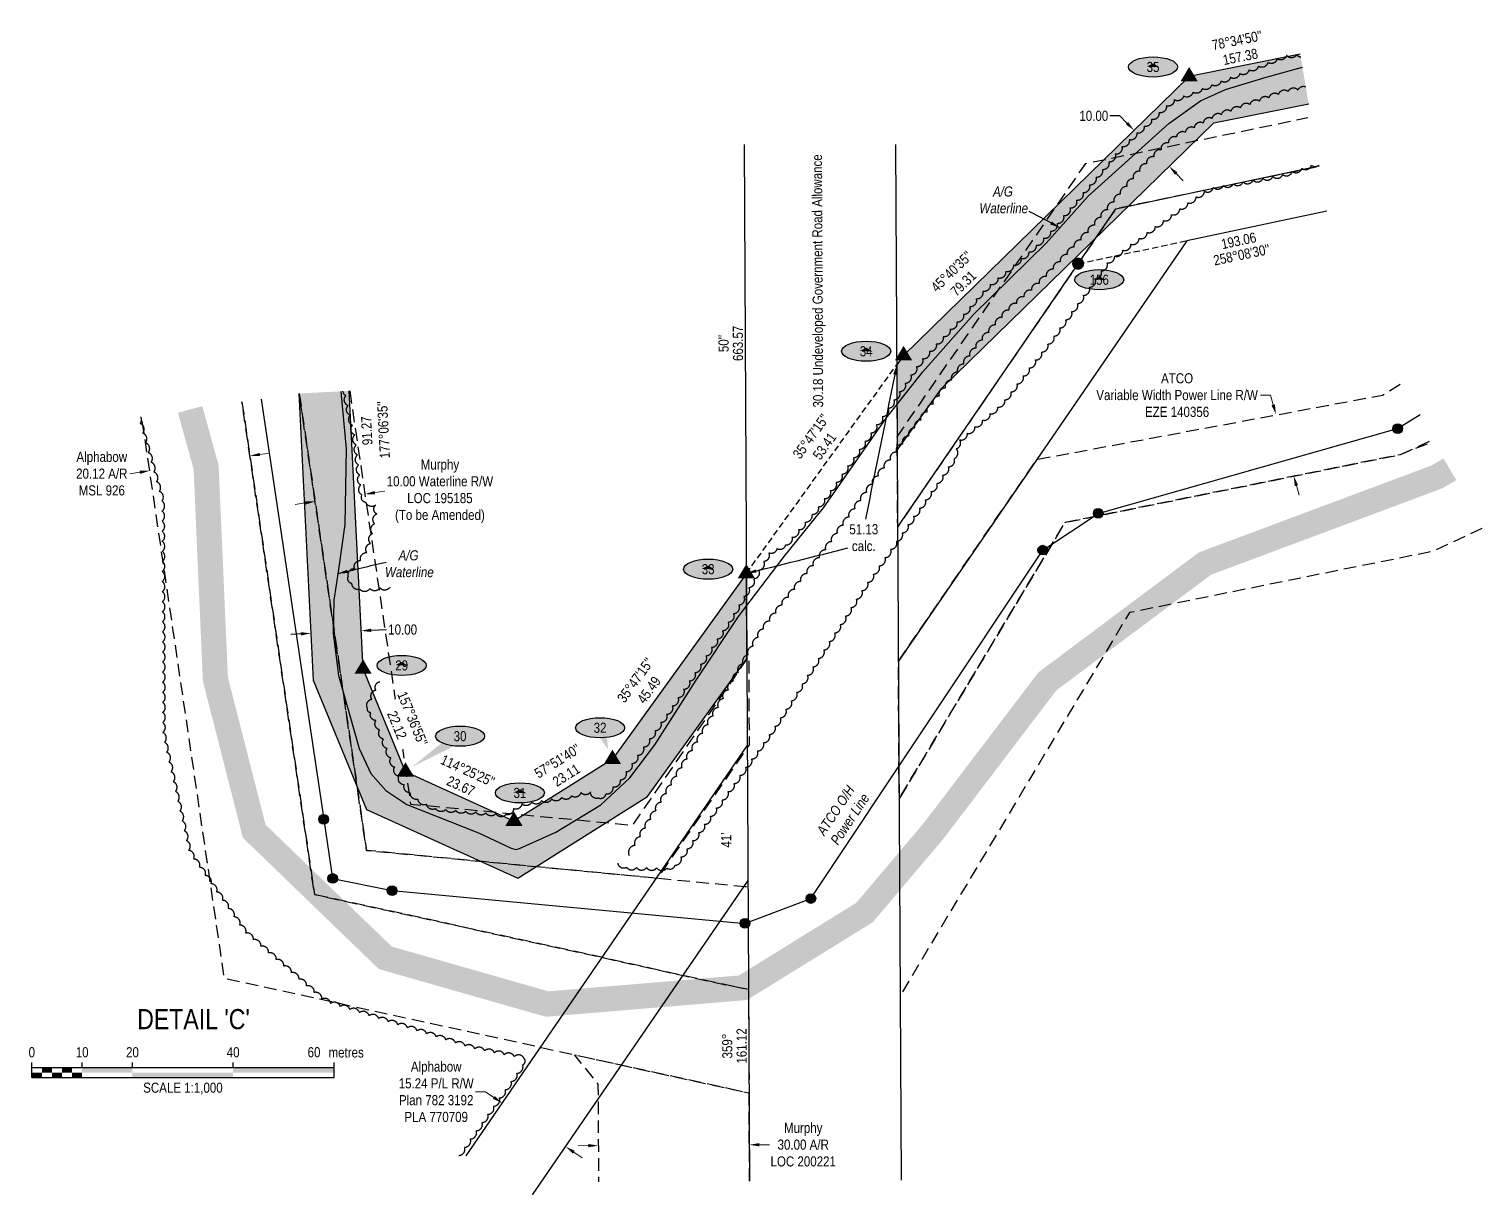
# Model space of a CAD drawing. Extents: x 519217 to 529401, y 6048073 to 6055420.
# Drawn here: x 524552 to 525994, y 6048223 to 6049381 of the extents above; entities that cross this region are included whole.
import ezdxf
from ezdxf.enums import TextEntityAlignment as Align

# ---------------------------------------------------------------- set-up
doc = ezdxf.new("R2010")
doc.units = 0
doc.header["$LTSCALE"] = 5
doc.header["$PDSIZE"] = 0.5
for name, pattern in [('0', [1, 1, 0]), ('foc-ACCESSROAD', [3.75, 2.5, -1.25]), ('foc-FLOWLINE', [3.75, 2.5, -1.25]), ('foc-TRAV', [1.875, 1.25, -0.625]), ('POWERLINE5', [7.8, 2.4, -0.6, 0.6, -0.6, 0.6, -0.6, 2.4])]:
    doc.linetypes.add(name, pattern=pattern)
doc.layers.get('Defpoints').update_dxf_attribs({"color": 9})
for name, color, linetype in [('AS-PIPE-AG', 44, 'Continuous'), ('AS-PIPE-UG-T', 44, 'Continuous'), ('AS-POWER', 104, 'foc-POWER'), ('AS-POWER-EXISTING', 72, 'POWERLINE5'), ('AS-POWER-T', 104, 'Continuous'), ('AS-ROADS', 254, 'Continuous'), ('C-AR', 13, 'foc-ACCESSROAD'), ('DETAIL-T', 7, 'Continuous'), ('F-EZE', 190, 'foc-FLOWLINE'), ('F-RW', 190, 'Continuous'), ('F-WS', 190, 'foc-ACCESSROAD'), ('L-BD', 7, 'Continuous'), ('L-MON', 1, 'Continuous'), ('L-ROAD-T', 7, 'Continuous'), ('L-SEC', 7, 'Continuous'), ('P-ELEVATION', 7, 'Continuous'), ('P-PROPOSED', 10, 'Continuous'), ('P-PROPOSED-H', 21, 'Continuous'), ('P-TRAV', 4, 'foc-TRAV'), ('P-TXT', 4, 'Continuous'), ('T-BUSH', 110, '0')]:
    doc.layers.add(name, color=color, linetype=linetype)
for name, color, linetype, lineweight in [('C-AR-T', 13, 'Continuous', 9), ('C-RW-T', 13, 'Continuous', 9), ('F-EZE-T', 190, 'Continuous', 9), ('F-RW-T', 190, 'Continuous', 9), ('F-WS-T', 190, 'Continuous', 9)]:
    doc.layers.add(name, color=color, linetype=linetype, lineweight=lineweight)
doc.styles.add('80', font='ARIALN.TTF', dxfattribs={"height": 10})
doc.styles.add('80CG', font='ARIALN.TTF', dxfattribs={"height": 10})
doc.styles.add('80L', font='ARIALN.TTF', dxfattribs={"height": 10})
doc.styles.add('foc-LtypeFont', font='ARIALN.TTF', dxfattribs={"height": 7.35})
doc.linetypes.add('foc-POWER', pattern='A,6,-1,["P",foc-LtypeFont,S=0.2,R=0,X=-0.625,Y=-0.75],-1.24,4', length=12.24)
doc.dimstyles.new('Compass 5 000', dxfattribs={"dimscale": 5, "dimtxt": 9, "dimasz": 2, "dimexe": 0.2, "dimexo": 0.0625, "dimgap": 0.5, "dimtad": 0, "dimtih": 1, "dimtoh": 1, "dimzin": 0, "dimdsep": 46, "dimtxsty": '80CG', "dimcen": 0.1, "dimse1": 1, "dimse2": 1, "dimclrd": 256, "dimclrt": 256, "dimaunit": 1, "dimadec": 4, "dimazin": 0, "dimtfac": 0.06, "dimtofl": 0, "dimtmove": 0, "dimatfit": 1, "dimfxl": 0.2, "dimtolj": 1, "dimtzin": 0, "dimlwd": -1, "dimarcsym": 0})

# ---------------------------------------------------------------- blocks, each defined once
blk = doc.blocks.new('*D555')
at = {"layer": 'C-AR-T', "transparency": 16777216}
for p, q in [((525107, 6048272.2), (525097, 6048272.1)), ((525276.9, 6048273.1), (525286.9, 6048273.1))]:
    blk.add_line(p, q, dxfattribs=at)
for points in [[(525107, 6048273.8), (525107, 6048270.5), (525117, 6048272.2)], [(525276.9, 6048274.7), (525276.9, 6048271.4), (525266.9, 6048273)]]:
    blk.add_solid(points, dxfattribs=at)
at = {"layer": 'Defpoints', "color": 0, "transparency": 16777216}
for p in [(525266.9, 6048273), (525117.1, 6048252.5), (525267, 6048253.3)]:
    blk.add_point(p, dxfattribs=at)
at = {"layer": 'C-AR-T', "transparency": 16777216, "insert": (525320.4, 6048273.1), "char_height": 10, "attachment_point": 5, "style": '80CG', "bg_fill": 3, "box_fill_scale": 1.1, "bg_fill_color": 256, "bg_fill_true_color": 13158600, "bg_fill_transparency": 0}
blk.add_mtext('\\A1;Murphy\\P30.00 A/R\\PLOC 200221', dxfattribs=at)
blk = doc.blocks.new('*D556')
at = {"layer": 'Defpoints', "color": 0, "transparency": 16777216}
for p in [(524769.6, 6048966.9), (524670.1, 6048952.3), (524671.5, 6048942.3)]:
    blk.add_point(p, dxfattribs=at)
at = {"layer": 'F-WS-T', "transparency": 16777216}
for p, q in [((524780.9, 6048958.4), (524790.8, 6048959.9)), ((524661.6, 6048940.8), (524651.7, 6048939.4))]:
    blk.add_line(p, q, dxfattribs=at)
for points in [[(524780.7, 6048960.1), (524781.2, 6048956.8), (524771, 6048957)], [(524661.4, 6048942.5), (524661.9, 6048939.2), (524671.5, 6048942.3)]]:
    blk.add_solid(points, dxfattribs=at)
at = {"layer": 'F-WS-T', "transparency": 16777216, "insert": (524624, 6048939.4), "char_height": 10, "attachment_point": 5, "style": '80CG'}
blk.add_mtext('\\A1;Alphabow\\P20.12 A/R\\PMSL 926', dxfattribs=at)
blk = doc.blocks.new('*D557')
at = {"layer": 'Defpoints', "color": 0, "transparency": 16777216}
for p in [(525036.8, 6048336.6), (525021.6, 6048314.3), (525099.6, 6048293.5)]:
    blk.add_point(p, dxfattribs=at)
at = {"layer": 'F-RW-T', "transparency": 16777216}
for p, q in [((525005.1, 6048325.6), (524995.1, 6048325.6)), ((525013.3, 6048320), (525005.1, 6048325.6)), ((525092.6, 6048265.6), (525100.8, 6048259.9))]:
    blk.add_line(p, q, dxfattribs=at)
for points in [[(525014.2, 6048321.4), (525012.4, 6048318.6), (525021.6, 6048314.3)], [(525093.5, 6048267), (525091.7, 6048264.2), (525084.4, 6048271.3)]]:
    blk.add_solid(points, dxfattribs=at)
at = {"layer": 'F-RW-T', "transparency": 16777216, "insert": (524956, 6048325.6), "char_height": 10, "attachment_point": 5, "style": '80CG'}
blk.add_mtext('\\A1;Alphabow\\P15.24 P/L R/W\\PPlan 782 3192\\PPLA 770709', dxfattribs=at)
blk = doc.blocks.new('*D558')
at = {"layer": 'Defpoints', "color": 0, "transparency": 16777216}
for p in [(525789.8, 6048998.2), (525785.7, 6048997), (525803.2, 6048936)]:
    blk.add_point(p, dxfattribs=at)
at = {"layer": 'F-EZE-T', "transparency": 16777216}
for p, q in [((525784.3, 6049017.4), (525774.3, 6049017.4)), ((525787, 6049007.8), (525784.3, 6049017.4)), ((525810.1, 6048927.6), (525812.8, 6048918))]:
    blk.add_line(p, q, dxfattribs=at)
for points in [[(525788.7, 6049008.2), (525785.4, 6049007.3), (525789.8, 6048998.2)], [(525811.7, 6048928.1), (525808.5, 6048927.1), (525807.3, 6048937.2)]]:
    blk.add_solid(points, dxfattribs=at)
at = {"layer": 'F-EZE-T', "transparency": 16777216, "insert": (525691.6, 6049017.4), "char_height": 10, "attachment_point": 5, "style": '80CG'}
blk.add_mtext('\\A1;ATCO\\PVariable Width Power Line R/W\\PEZE 140356', dxfattribs=at)
blk = doc.blocks.new('*D559')
at = {"layer": 'Defpoints', "color": 0, "transparency": 16777216}
for p in [(524831.4, 6048784.3), (524881.3, 6048786.8), (524881.5, 6048783.4)]:
    blk.add_point(p, dxfattribs=at)
at = {"layer": 'P-TXT', "transparency": 16777216}
for p, q in [((524891.5, 6048783.9), (524906.8, 6048784.6)), ((524821.6, 6048780.3), (524811.6, 6048779.8))]:
    blk.add_line(p, q, dxfattribs=at)
for points in [[(524821.5, 6048782), (524821.7, 6048778.7), (524831.6, 6048780.9)], [(524891.4, 6048785.5), (524891.6, 6048782.2), (524881.5, 6048783.4)]]:
    blk.add_solid(points, dxfattribs=at)
at = {"layer": 'P-TXT', "transparency": 16777216, "insert": (524922.7, 6048784.6), "char_height": 10, "attachment_point": 5, "style": '80CG'}
blk.add_mtext('\\A1;10.00', dxfattribs=at)
blk = doc.blocks.new('*D560')
at = {"layer": 'Defpoints', "color": 0, "transparency": 16777216}
for p in [(525648.8, 6049280.4), (525651.1, 6049282.5), (525686, 6049246.8)]:
    blk.add_point(p, dxfattribs=at)
at = {"layer": 'P-TXT', "transparency": 16777216}
for p, q in [((525634.9, 6049294.7), (525624.9, 6049294.7)), ((525641.8, 6049287.5), (525634.9, 6049294.7)), ((525690.7, 6049237.5), (525697.7, 6049230.3))]:
    blk.add_line(p, q, dxfattribs=at)
for points in [[(525643, 6049288.7), (525640.7, 6049286.3), (525648.8, 6049280.4)], [(525691.9, 6049238.6), (525689.5, 6049236.3), (525683.7, 6049244.6)]]:
    blk.add_solid(points, dxfattribs=at)
at = {"layer": 'P-TXT', "transparency": 16777216, "insert": (525608.9, 6049294.7), "char_height": 10, "attachment_point": 5, "style": '80CG'}
blk.add_mtext('\\A1;10.00', dxfattribs=at)
blk = doc.blocks.new('TRIA')
blk.add_hatch(color=255).paths.add_polyline_path([(-0.04, 1.52), (-1.47, -0.87), (1.39, -0.87)])
blk = doc.blocks.new('fdia')
at = {"color": 255, "const_width": 1}
blk.add_lwpolyline([(-0.5, 0, 1), (0.5, 0, 1)], format="xyb", close=True, dxfattribs=at)
blk = doc.blocks.new('Fdiaa')
blk.add_blockref('fdia', (0, 0))
blk = doc.blocks.new('fdib')
at = {"color": 1, "const_width": 1.6}
blk.add_lwpolyline([(-0.4, 0, 1), (0.4, 0, 1)], format="xyb", close=True, dxfattribs=at)
at = {"color": 1}
blk.add_circle((0, 0), 0.8, dxfattribs=at)
blk = doc.blocks.new('Fdibb')
blk.add_blockref('fdib', (0, 0))
blk = doc.blocks.new('fdicc')
for name in ['Fdibb', 'Fdiaa']:
    blk.add_blockref(name, (0, 0))
blk = doc.blocks.new('*D759')
at = {"layer": 'C-RW-T', "transparency": 16777216}
for p, q in [((524895.1, 6048920.6), (524905, 6048922)), ((524825.9, 6048910.4), (524816, 6048908.9))]:
    blk.add_line(p, q, dxfattribs=at)
for points in [[(524825.6, 6048912), (524826.1, 6048908.7), (524835.8, 6048911.8)], [(524894.9, 6048922.2), (524895.4, 6048918.9), (524885.3, 6048919.1)]]:
    blk.add_solid(points, dxfattribs=at)
at = {"layer": 'Defpoints', "color": 0, "transparency": 16777216}
for p in [(524885.3, 6048919.1), (524885.8, 6048915.3), (524836.3, 6048908.1)]:
    blk.add_point(p, dxfattribs=at)
at = {"layer": 'C-RW-T', "transparency": 16777216, "insert": (524959.7, 6048922), "char_height": 10, "attachment_point": 5, "style": '80CG'}
blk.add_mtext('\\A1;Murphy\\P10.00 Waterline R/W\\PLOC 195185 \\P(To be Amended)', dxfattribs=at)

msp = doc.modelspace()

# ---------------------------------------------------------------- hatches: boundary and pattern name
at = {"layer": 'AS-POWER-EXISTING'}
h = msp.add_hatch(color=255, dxfattribs=at)
edge = h.paths.add_edge_path()
edge.add_arc((525910.581, 6048984.123), 4.798, 0, 360)
h = msp.add_hatch(color=255, dxfattribs=at)
edge = h.paths.add_edge_path()
edge.add_arc((525613.261, 6048900.013), 4.798, 0, 360)
h = msp.add_hatch(color=255, dxfattribs=at)
edge = h.paths.add_edge_path()
edge.add_arc((525558.221, 6048863.493), 4.798, 0, 360)
h = msp.add_hatch(color=255, dxfattribs=at)
edge = h.paths.add_edge_path()
edge.add_arc((524844.361, 6048596.138), 4.798, 0, 360)
h = msp.add_hatch(color=255, dxfattribs=at)
edge = h.paths.add_edge_path()
edge.add_arc((524853.201, 6048537.423), 4.798, 0, 360)
h = msp.add_hatch(color=255, dxfattribs=at)
edge = h.paths.add_edge_path()
edge.add_arc((524912.241, 6048525.418), 4.798, 0, 360)
h = msp.add_hatch(color=255, dxfattribs=at)
edge = h.paths.add_edge_path()
edge.add_arc((525327.966, 6048517.558), 4.798, 0, 360)
h = msp.add_hatch(color=255, dxfattribs=at)
edge = h.paths.add_edge_path()
edge.add_arc((525262.506, 6048492.838), 4.798, 0, 360)
at = {"layer": 'P-ELEVATION'}
h = msp.add_hatch(color=111, dxfattribs=at)
h.dxf.hatch_style = 1
edge = h.paths.add_edge_path()
edge.add_ellipse((525667.702, 6049343.281), major_axis=(-24.363, 0), ratio=0.41025641, start_angle=0, end_angle=360)
h = msp.add_hatch(color=111, dxfattribs=at)
h.dxf.hatch_style = 1
edge = h.paths.add_edge_path()
edge.add_ellipse((525614.337, 6049132.011), major_axis=(-24.363, 0), ratio=0.41025641, start_angle=0, end_angle=360)
h = msp.add_hatch(color=111, dxfattribs=at)
h.dxf.hatch_style = 1
edge = h.paths.add_edge_path()
edge.add_ellipse((525382.902, 6049060.966), major_axis=(-24.363, 0), ratio=0.41025641, start_angle=0, end_angle=360)
h = msp.add_hatch(color=111, dxfattribs=at)
h.dxf.hatch_style = 1
edge = h.paths.add_edge_path()
edge.add_ellipse((525225.991, 6048844.613), major_axis=(-24.363, 0), ratio=0.41025641, start_angle=0, end_angle=360)
h = msp.add_hatch(color=111, dxfattribs=at)
h.dxf.hatch_style = 1
edge = h.paths.add_edge_path()
edge.add_ellipse((524921.74, 6048748.994), major_axis=(-24.363, 0), ratio=0.41025641, start_angle=0, end_angle=360)
h = msp.add_hatch(color=111, dxfattribs=at)
h.dxf.hatch_style = 1
edge = h.paths.add_edge_path()
edge.add_ellipse((524979.692, 6048678.771), major_axis=(-24.363, 0), ratio=0.41025641, start_angle=0, end_angle=360)
at = {"layer": 'P-PROPOSED-H'}
h = msp.add_hatch(color=256, dxfattribs=at)
h.dxf.hatch_style = 1
h.paths.add_polyline_path([(525813.845, 6049356.089), (525703.563, 6049333.813), (525420.025, 6049056.894), (525413.338, 6049047.617), (525413.786, 6048962.782), (525458.036, 6049024.162), (525727.922, 6049287.75), (525822.229, 6049306.799)])
h = msp.add_hatch(color=256, dxfattribs=at)
h.dxf.hatch_style = 1
h.paths.add_polyline_path([(524819.563, 6049019.033), (524869.473, 6049021.553), (524883.407, 6048745.616), (524925.498, 6048643.42), (525033.192, 6048594.513), (525130.981, 6048655.949), (525263.923, 6048840.358), (525264.372, 6048755.523), (525165.82, 6048618.818), (525037.009, 6048537.893), (524886.823, 6048606.097), (524833.929, 6048734.523)])

# ---------------------------------------------------------------- linework, layer by layer
at = {"layer": 'AS-PIPE-AG', "flags": 128}
msp.add_lwpolyline([(524861.222, 6049021.136), (524866.531, 6048964.148), (524865.301, 6048888.873), (524858.876, 6048844.378), (524854.211, 6048813.913), (524853.596, 6048780.558), (524859.081, 6048739.068), (524879.416, 6048666.538), (524891.226, 6048641.758), (524906.161, 6048624.758), (524927.001, 6048610.823), (524998.091, 6048582.898), (525030.291, 6048567.603), (525035.101, 6048566.203), (525038.871, 6048567.238), (525074.811, 6048583.408), (525119.316, 6048610.503), (525148.401, 6048637.383), (525173.006, 6048670.203), (525214.046, 6048734.253), (525256.076, 6048797.553), (525301.426, 6048857.253), (525340.661, 6048905.353), (525402.761, 6048994.563), (525439.031, 6049040.528), (525489.561, 6049097.323), (525561.566, 6049168.308), (525603.236, 6049214.958), (525683.231, 6049287.128), (525714.736, 6049309.798), (525739.721, 6049320.898), (525780.176, 6049333.308), (525816.047, 6049343.141)], dxfattribs=at)
at = {"layer": 'AS-POWER', "flags": 128}
msp.add_lwpolyline([(524782.345, 6049013.55), (524844.361, 6048596.138), (524853.201, 6048537.423), (524912.241, 6048525.418), (525262.506, 6048492.838), (525327.966, 6048517.558), (525558.221, 6048863.493), (525613.261, 6048900.013), (525910.581, 6048984.123), (525932.93, 6048998.262)], dxfattribs=at)
at = {"layer": 'AS-POWER-EXISTING', "linetype": 'Continuous'}
for p, q in [((525913.973, 6048980.731), (525907.188, 6048987.516)), ((525907.188, 6048980.731), (525913.973, 6048987.516)), ((525616.653, 6048896.621), (525609.868, 6048903.406)), ((525609.868, 6048896.621), (525616.653, 6048903.406)), ((525561.613, 6048860.101), (525554.828, 6048866.886)), ((525554.828, 6048860.101), (525561.613, 6048866.886)), ((524847.753, 6048592.746), (524840.968, 6048599.531)), ((524840.968, 6048592.746), (524847.753, 6048599.531)), ((524856.593, 6048534.031), (524849.808, 6048540.816)), ((524849.808, 6048534.031), (524856.593, 6048540.816)), ((524915.633, 6048522.026), (524908.848, 6048528.811)), ((524908.848, 6048522.026), (524915.633, 6048528.811)), ((525331.358, 6048514.166), (525324.573, 6048520.951)), ((525324.573, 6048514.166), (525331.358, 6048520.951)), ((525265.898, 6048489.446), (525259.113, 6048496.231)), ((525259.113, 6048489.446), (525265.898, 6048496.231))]:
    msp.add_line(p, q, dxfattribs=at)
for centre in [(525910.581, 6048984.123), (525613.261, 6048900.013), (525558.221, 6048863.493), (524844.361, 6048596.138), (524853.201, 6048537.423), (524912.241, 6048525.418), (525327.966, 6048517.558), (525262.506, 6048492.838)]:
    msp.add_circle(centre, 4.798, dxfattribs=at)
at = {"layer": 'AS-ROADS', "const_width": 25, "flags": 128}
msp.add_lwpolyline([(524711.707, 6049003.144), (524727.571, 6048945.753), (524736.786, 6048735.258), (524775.331, 6048584.378), (524905.456, 6048458.668), (525066.196, 6048412.738), (525260.491, 6048428.943), (525381.171, 6048503.548), (525449.746, 6048584.533), (525562.791, 6048733.153), (525719.271, 6048850.148), (525949.831, 6048936.333), (525962.421, 6048943.767)], dxfattribs=at)
at = {"layer": 'C-AR', "flags": 128}
for points in [[(525829.796, 6049243.672), (525630.76, 6049202.522), (525414.188, 6048886.772), (525413.716, 6048976.126), (525600.993, 6049247.438), (525821.404, 6049293.009)], [(524870.163, 6049021.588), (524930.584, 6048611.367), (525151.225, 6048590.367), (525266.23, 6048757.857), (525266.671, 6048670.146), (525175.549, 6048537.572), (524886.818, 6048565.294), (524819.984, 6049019.054)], [(525267.073, 6048236.977), (525266.615, 6048324.072), (525093.324, 6048362.029), (525116.641, 6048333.207), (525117.152, 6048236.185)]]:
    msp.add_lwpolyline(points, dxfattribs=at)
at = {"layer": 'F-EZE', "flags": 128}
for points in [[(525939.886, 6048968.848), (525913.126, 6048958.284), (525580.31, 6048890.933), (525415.616, 6048616.641), (525415.108, 6048712.768), (525414.894, 6048753.154), (525552.337, 6048953.537), (525895.692, 6049017.447), (525915.723, 6049030.058)], [(524819.984, 6049019.054), (524886.818, 6048565.294), (525175.791, 6048537.789), (525262.512, 6048529.537), (525265.568, 6048529.246), (525266.108, 6048427.169), (525201.443, 6048440.966), (525121.578, 6048458.833), (524835.169, 6048521.567), (524763.122, 6049010.718)]]:
    msp.add_lwpolyline(points, dxfattribs=at)
at = {"layer": 'F-RW', "flags": 128}
for points in [[(525414.188, 6048886.772), (525630.76, 6049202.522), (525832.738, 6049245.018)], [(525840.404, 6049199.954), (525701.276, 6049170.681), (525414.894, 6048753.154)], [(524985.763, 6048262.154), (525264.829, 6048669.016)], [(525265.536, 6048535.398), (525051.392, 6048223.189)]]:
    msp.add_lwpolyline(points, dxfattribs=at)
at = {"layer": 'F-WS', "flags": 128}
for points in [[(524763.122, 6049010.718), (524835.169, 6048521.567), (525121.578, 6048458.833), (525201.441, 6048440.948), (525266.108, 6048427.168), (525266.652, 6048324.268), (525140.499, 6048351.846), (525060.174, 6048369.403), (524745.801, 6048438.125), (524663.611, 6048996.059)], [(525417.75, 6048620.194), (525580.31, 6048890.933), (525913.126, 6048958.284), (525946.272, 6048973.609)], [(525994.258, 6048884.938), (525945.003, 6048862.146), (525644.179, 6048801.403), (525418.736, 6048424.666)]]:
    msp.add_lwpolyline(points, dxfattribs=at)
at = {"layer": 'L-BD'}
for p, q in [((524554.515, 6048339.702), (524554.515, 6048354.695)), ((524554.515, 6048349.697), (524854.6, 6048349.697)), ((524604.489, 6048349.697), (524604.489, 6048354.695)), ((524654.464, 6048349.697), (524654.464, 6048354.695)), ((524754.412, 6048349.697), (524754.412, 6048354.695)), ((524854.6, 6048339.702), (524854.6, 6048354.695)), ((524554.515, 6048339.702), (524854.6, 6048339.702))]:
    msp.add_line(p, q, dxfattribs=at)
for points in [[(524564.51, 6048349.697), (524574.505, 6048349.697), (524564.51, 6048344.7), (524574.505, 6048344.7)], [(524584.5, 6048349.697), (524594.494, 6048349.697), (524584.5, 6048344.7), (524594.494, 6048344.7)], [(524604.489, 6048349.697), (524654.464, 6048349.697), (524604.489, 6048344.7), (524654.464, 6048344.7)], [(524754.412, 6048349.697), (524854.6, 6048349.697), (524754.412, 6048344.7), (524854.6, 6048344.7)], [(524554.515, 6048344.7), (524564.51, 6048344.7), (524554.515, 6048339.702), (524564.51, 6048339.702)], [(524574.505, 6048344.7), (524584.5, 6048344.7), (524574.505, 6048339.702), (524584.5, 6048339.702)], [(524594.494, 6048344.7), (524604.489, 6048344.7), (524594.494, 6048339.702), (524604.489, 6048339.702)], [(524654.464, 6048344.7), (524754.412, 6048344.7), (524654.464, 6048339.702), (524754.412, 6048339.702)]]:
    msp.add_solid(points, dxfattribs=at)
at = {"layer": 'L-MON', "color": 251, "flags": 128}
for points in [[(525697.086, 6049330.114), (525703.563, 6049340.908), (525710.039, 6049330.114)], [(525705.918, 6049332.514), (525703.563, 6049336.44), (525701.207, 6049332.514)], [(525413.549, 6049053.194), (525420.025, 6049063.989), (525426.502, 6049053.194)], [(525422.381, 6049055.595), (525420.025, 6049059.521), (525417.67, 6049055.595)], [(525257.447, 6048836.659), (525263.923, 6048847.453), (525270.4, 6048836.659)], [(525266.279, 6048839.059), (525263.923, 6048842.985), (525261.568, 6048839.059)], [(524876.93, 6048741.917), (524883.407, 6048752.711), (524889.884, 6048741.917)], [(524885.763, 6048744.317), (524883.407, 6048748.243), (524881.051, 6048744.317)], [(525124.505, 6048652.249), (525130.981, 6048663.044), (525137.458, 6048652.249)], [(525133.337, 6048654.649), (525130.981, 6048658.576), (525128.626, 6048654.649)], [(524919.021, 6048639.72), (524925.498, 6048650.514), (524931.975, 6048639.72)], [(524927.854, 6048642.12), (524925.498, 6048646.046), (524923.142, 6048642.12)], [(525026.715, 6048590.814), (525033.192, 6048601.608), (525039.668, 6048590.814)], [(525035.547, 6048593.214), (525033.192, 6048597.14), (525030.836, 6048593.214)]]:
    msp.add_lwpolyline(points, close=True, dxfattribs=at)
at = {"layer": 'L-SEC', "flags": 128}
for points in [[(525261.671, 6049266.332), (525267.114, 6048236.978)], [(525412.181, 6049266.332), (525417.619, 6048237.773)]]:
    msp.add_lwpolyline(points, dxfattribs=at)
at = {"layer": 'P-ELEVATION', "color": 7, "flags": 128}
for points in [[(525667.702, 6049343.281, 12.494, 0, 0), (525667.894, 6049346.874, 0, 0, 0)], [(525614.337, 6049132.011, 12.494, 0, 0), (525614.53, 6049135.605, 0, 0, 0)], [(525382.902, 6049060.966, 12.494, 0, 0), (525383.095, 6049064.559, 0, 0, 0)], [(525225.991, 6048844.613, 12.494, 0, 0), (525226.184, 6048848.207, 0, 0, 0)], [(524921.74, 6048748.994, 12.494, 0, 0), (524921.932, 6048752.588, 0, 0, 0)]]:
    msp.add_lwpolyline(points, format="xyseb", dxfattribs=at)
at = {"layer": 'P-ELEVATION', "color": 7}
for centre in [(525667.702, 6049343.281), (525614.337, 6049132.011), (525382.902, 6049060.966), (525225.991, 6048844.613), (524921.74, 6048748.994), (524979.692, 6048678.771)]:
    msp.add_ellipse(centre, major_axis=(-24.363, 0), ratio=0.41025641, dxfattribs=at)
at = {"layer": 'P-PROPOSED', "flags": 128}
for points in [[(525813.845, 6049356.089), (525703.563, 6049333.813), (525703.563, 6049333.813), (525420.025, 6049056.894), (525413.338, 6049047.617), (525413.786, 6048962.782), (525458.036, 6049024.162), (525727.922, 6049287.75), (525727.922, 6049287.75), (525822.229, 6049306.799)], [(524819.563, 6049019.033), (524833.929, 6048734.523), (524886.823, 6048606.097), (525037.009, 6048537.893), (525165.82, 6048618.818), (525264.372, 6048755.523), (525263.923, 6048840.358), (525130.981, 6048655.949), (525033.192, 6048594.513), (524925.498, 6048643.42), (524883.407, 6048745.616), (524869.473, 6049021.553)]]:
    msp.add_lwpolyline(points, dxfattribs=at)
at = {"layer": 'P-TRAV'}
msp.add_line((525263.923, 6048840.358), (525413.338, 6049047.617), dxfattribs=at)
at = {"layer": 'P-TRAV', "flags": 128}
msp.add_lwpolyline([(525593.346, 6049147.973), (525701.276, 6049170.681)], dxfattribs=at)
at = {"layer": 'T-BUSH', "flags": 128}
for points in [[(525814.375, 6049352.976, -0.20055705), (525810.277, 6049355.288, -0.52056705), (525800.295, 6049354.785, -0.52056705), (525790.936, 6049351.381, -0.52056705), (525781.649, 6049347.684, -0.52056705), (525772.363, 6049343.988, -0.52056705), (525763.077, 6049340.291, -0.52056705), (525753.791, 6049336.594, -0.52056705), (525744.505, 6049332.898, -0.52056705), (525735.219, 6049329.201, -0.52056705), (525725.933, 6049325.504, -0.52056705), (525716.646, 6049321.808, -0.52056705), (525707.36, 6049318.111, -0.52056705), (525698.074, 6049314.414, -0.52056705), (525688.788, 6049310.718, -0.52056705), (525680.984, 6049304.638, -0.52056705), (525673.619, 6049297.881, -0.52056705), (525666.253, 6049291.125, -0.52056705), (525658.888, 6049284.368, -0.52056705), (525651.523, 6049277.612, -0.52056705), (525644.157, 6049270.855, -0.52056705), (525636.792, 6049264.099, -0.52056705), (525630.228, 6049256.575, -0.52056705), (525623.803, 6049248.919, -0.52056705), (525617.378, 6049241.263, -0.52056705), (525610.953, 6049233.607, -0.52056705), (525604.527, 6049225.951, -0.52056705), (525598.102, 6049218.295, -0.52056705), (525591.677, 6049210.639, -0.52056705), (525585.251, 6049202.983, -0.52056705), (525578.826, 6049195.327, -0.52056705), (525572.401, 6049187.671, -0.52056705), (525565.976, 6049180.015, -0.52056705), (525558.952, 6049172.931, -0.52056705), (525551.596, 6049166.164, -0.52056705), (525544.241, 6049159.397, -0.52056705), (525536.697, 6049152.844, -0.52056705), (525529.045, 6049146.414, -0.52056705), (525521.392, 6049139.985, -0.52056705), (525513.74, 6049133.556, -0.52056705), (525506.087, 6049127.126, -0.52056705), (525498.58, 6049120.55, -0.52056705), (525492.184, 6049112.87, -0.52056705), (525485.787, 6049105.19, -0.52056705), (525479.391, 6049097.51, -0.52056705), (525472.92, 6049089.896, -0.52056705), (525466.107, 6049082.582, -0.52056705), (525459.295, 6049075.269, -0.52056705), (525452.482, 6049067.956, -0.52056705), (525445.669, 6049060.642, -0.52056705), (525438.857, 6049053.329, -0.52056705), (525432.764, 6049045.439, -0.52056705), (525427.144, 6049037.174, -0.52056705), (525421.525, 6049028.909, -0.52056705), (525415.905, 6049020.643, -0.52056705), (525410.285, 6049012.378, -0.52056705), (525404.645, 6049004.127, -0.52056705), (525398.903, 6048995.946, -0.52056705), (525393.161, 6048987.765, -0.52056705), (525387.419, 6048979.584, -0.52056705), (525381.677, 6048971.403, -0.52056705), (525375.935, 6048963.223, -0.52056705), (525370.192, 6048955.042, -0.52056705), (525364.45, 6048946.861, -0.52056705), (525358.708, 6048938.68, -0.52056705), (525352.966, 6048930.5, -0.52056705), (525347.224, 6048922.319, -0.52056705), (525341.293, 6048914.275, -0.52056705), (525335.31, 6048906.269, -0.52056705), (525328.796, 6048898.689, -0.52056705), (525322.268, 6048891.119, -0.52056705), (525315.741, 6048883.55, -0.52056705), (525309.214, 6048875.981, -0.52056705), (525302.687, 6048868.411, -0.52056705), (525294.178, 6048864.884, -0.52056705), (525286.101, 6048860.81, -0.52056705), (525281.159, 6048852.122, -0.52056705), (525276.217, 6048843.435, -0.52056705), (525271.275, 6048834.747, -0.52056705), (525266.334, 6048826.059, -0.52056705), (525261.392, 6048817.372, -0.52056705), (525256.41, 6048808.708, -0.52056705), (525251.195, 6048800.181, -0.52056705), (525245.858, 6048791.732, -0.52056705), (525240.362, 6048783.384, -0.52056705), (525234.865, 6048775.036, -0.52056705), (525229.369, 6048766.688, -0.52056705), (525223.872, 6048758.34, -0.52056705), (525218.376, 6048749.992, -0.52056705), (525212.88, 6048741.645, -0.52056705), (525207.31, 6048733.346, -0.52056705), (525201.685, 6048725.084, -0.52056705), (525196.059, 6048716.823, -0.52056705), (525190.434, 6048708.561, -0.52056705), (525184.756, 6048700.336, -0.52056705), (525178.987, 6048692.174, -0.52056705), (525173.219, 6048684.012, -0.52056705), (525167.451, 6048675.849, -0.52056705), (525161.682, 6048667.687, -0.52056705), (525155.914, 6048659.525, -0.52056705), (525150.145, 6048651.362, -0.52056705), (525144.377, 6048643.2, -0.52056705), (525138.598, 6048635.047, -0.52056705), (525131.359, 6048628.155, -0.52056705), (525124.121, 6048621.262, -0.52056705), (525116.892, 6048617.151, -0.52056705), (525109.285, 6048623.418, -0.52056705), (525099.712, 6048622.787, -0.52056705), (525090.33, 6048619.388, -0.52056705), (525080.456, 6048617.841, -0.52056705), (525070.581, 6048616.295, -0.52056705), (525060.707, 6048614.748, -0.52056705), (525050.832, 6048613.202, -0.52056705), (525040.958, 6048611.655, -0.52056705), (525032.749, 6048606.71, -0.52056705), (525025.207, 6048600.978, -0.52056705), (525015.248, 6048601.818, -0.52056705), (525005.288, 6048602.658, -0.52056705), (524995.329, 6048603.498, -0.52056705), (524985.369, 6048604.338, -0.52056705), (524975.41, 6048605.178, -0.52056705), (524965.45, 6048606.018, -0.52056705), (524955.491, 6048606.858, -0.52056705), (524946.53, 6048610.989, -0.52056705), (524937.983, 6048616.116, -0.52056705), (524930.319, 6048622.532, -0.52056705), (524924.272, 6048630.421, -0.52056705), (524918.871, 6048638.803, -0.52056705), (524914.773, 6048647.919, -0.52056705), (524911.007, 6048657.176, -0.52056705), (524907.297, 6048666.457, -0.52056705), (524903.588, 6048675.738, -0.52056705), (524899.878, 6048685.019, -0.52056705), (524896.169, 6048694.3, -0.52056705), (524890.956, 6048702.086, -0.52056705), (524887.839, 6048706.38, -0.52056705), (524892.007, 6048715.464, -0.52056705), (524896.176, 6048724.548, -0.52056705), (524899.991, 6048732.863)], [(525819.423, 6049323.295, 0.39794069), (525811.557, 6049320.397, 0.52056705), (525801.675, 6049318.898, 0.52056705), (525792.14, 6049316.013, 0.52056705), (525782.718, 6049312.678, 0.52056705), (525773.296, 6049309.344, 0.52056705), (525763.874, 6049306.009, 0.52056705), (525754.451, 6049302.675, 0.52056705), (525745.029, 6049299.34, 0.52056705), (525735.607, 6049296.005, 0.52056705), (525726.366, 6049292.254, 0.52056705), (525717.507, 6049287.626, 0.52056705), (525708.648, 6049282.998, 0.52056705), (525699.789, 6049278.371, 0.52056705), (525690.93, 6049273.743, 0.52056705), (525682.902, 6049267.96, 0.52056705), (525675.698, 6049261.032, 0.52056705), (525668.494, 6049254.104, 0.52056705), (525661.29, 6049247.176, 0.52056705), (525654.517, 6049239.846, 0.52056705), (525648.114, 6049232.171, 0.52056705), (525641.712, 6049224.497, 0.52056705), (525635.309, 6049216.822, 0.52056705), (525628.906, 6049209.147, 0.52056705), (525622.504, 6049201.472, 0.52056705), (525616.101, 6049193.797, 0.52056705), (525609.698, 6049186.122, 0.52056705), (525602.998, 6049178.712, 0.52056705), (525596.134, 6049171.447, 0.52056705), (525589.27, 6049164.181, 0.52056705), (525582.406, 6049156.916, 0.52056705), (525575.542, 6049149.651, 0.52056705), (525568.678, 6049142.386, 0.52056705), (525561.813, 6049135.121, 0.52056705), (525554.57, 6049128.248, 0.52056705), (525547.076, 6049121.634, 0.52056705), (525539.583, 6049115.02, 0.52056705), (525532.09, 6049108.405, 0.52056705), (525524.597, 6049101.791, 0.52056705), (525517.651, 6049094.637, 0.52056705), (525511.138, 6049087.055, 0.52056705), (525504.626, 6049079.473, 0.52056705), (525498.113, 6049071.891, 0.52056705), (525491.892, 6049064.073, 0.52056705), (525485.816, 6049056.137, 0.52056705), (525479.74, 6049048.201, 0.52056705), (525473.664, 6049040.265, 0.52056705), (525467.588, 6049032.329, 0.52056705), (525461.512, 6049024.393, 0.52056705), (525455.436, 6049016.457, 0.52056705), (525449.36, 6049008.521, 0.52056705), (525443.284, 6049000.585, 0.52056705), (525437.21, 6048992.648, 0.52056705), (525431.141, 6048984.706, 0.52056705), (525425.072, 6048976.765, 0.52056705), (525419.003, 6048968.824, 0.52056705), (525412.933, 6048960.883, 0.52056705), (525406.864, 6048952.942, 0.52056705), (525400.795, 6048945, 0.52056705), (525394.854, 6048936.965, 0.52056705), (525389.053, 6048928.826, 0.52056705), (525383.252, 6048920.686, 0.52056705), (525377.451, 6048912.547, 0.52056705), (525371.65, 6048904.408, 0.52056705), (525365.85, 6048896.268, 0.52056705), (525360.049, 6048888.129, 0.52056705), (525354.248, 6048879.99, 0.52056705), (525348.447, 6048871.85, 0.52056705), (525342.646, 6048863.711, 0.52056705), (525336.476, 6048855.849, 0.52056705), (525330.293, 6048847.996, 0.52056705), (525324.109, 6048840.144, 0.52056705), (525317.926, 6048832.291, 0.52056705), (525311.742, 6048824.439, 0.52056705), (525305.559, 6048816.586, 0.52056705), (525299.375, 6048808.734, 0.52056705), (525293.192, 6048800.881, 0.52056705), (525287.008, 6048793.028, 0.52056705), (525280.825, 6048785.176, 0.52056705), (525275.562, 6048776.704, 0.52056705), (525270.62, 6048768.017, 0.52056705), (525265.678, 6048759.329, 0.52056705), (525260.735, 6048750.642, 0.52056705), (525255.793, 6048741.954, 0.52056705), (525250.851, 6048733.267, 0.52056705), (525245.909, 6048724.579, 0.52056705), (525240.967, 6048715.892, 0.52056705), (525236.025, 6048707.204, 0.52056705), (525230.918, 6048698.613, 0.52056705), (525225.75, 6048690.058, 0.52056705), (525220.582, 6048681.503, 0.52056705), (525215.414, 6048672.948, 0.52056705), (525210.246, 6048664.393, 0.52056705), (525205.078, 6048655.838, 0.52056705), (525199.91, 6048647.283, 0.52056705), (525194.742, 6048638.728, 0.52056705), (525189.574, 6048630.173, 0.52056705), (525184.406, 6048621.617, 0.52056705), (525179.238, 6048613.062, 0.52056705), (525174.07, 6048604.507, 0.52056705), (525168.902, 6048595.952, 0.52056705), (525163.734, 6048587.397, 0.52056705), (525158.566, 6048578.842, 0.52056705), (525153.398, 6048570.287, 0.52056705), (525147.427, 6048560.403)], [(525136.18, 6048552.73, 0.52056705), (525144.889, 6048548.647, 0.52056705), (525154.882, 6048548.437, 0.52056705), (525164.875, 6048548.227, 0.52056705), (525174.867, 6048548.017, 0.52056705), (525184.86, 6048547.806, 0.52056705), (525193.317, 6048550.675, 0.52056705), (525199.162, 6048558.783, 0.52056705), (525205.006, 6048566.891, 0.52056705), (525210.851, 6048574.999, 0.52056705), (525216.695, 6048583.107, 0.52056705), (525222.539, 6048591.215, 0.52056705), (525228.384, 6048599.323, 0.52056705), (525234.228, 6048607.431, 0.52056705), (525240.073, 6048615.539, 0.52056705), (525245.917, 6048623.647, 0.52056705), (525251.762, 6048631.755, 0.52056705), (525257.606, 6048639.863, 0.52056705), (525263.451, 6048647.971, 0.52056705), (525269.295, 6048656.079, 0.52056705), (525275.139, 6048664.187, 0.52056705), (525280.984, 6048672.296, 0.52056705), (525286.828, 6048680.404, 0.52056705), (525292.423, 6048688.681, 0.52056705), (525297.817, 6048697.096, 0.52056705), (525303.21, 6048705.511, 0.52056705), (525308.604, 6048713.925, 0.52056705), (525313.998, 6048722.34, 0.52056705), (525319.391, 6048730.755, 0.52056705), (525324.785, 6048739.169, 0.52056705), (525330.179, 6048747.584, 0.52056705), (525335.572, 6048755.998, 0.52056705), (525340.966, 6048764.413, 0.52056705), (525346.36, 6048772.828, 0.52056705), (525351.753, 6048781.242, 0.52056705), (525357.147, 6048789.657, 0.52056705), (525362.541, 6048798.072, 0.52056705), (525367.934, 6048806.486, 0.52056705), (525373.328, 6048814.901, 0.52056705), (525378.722, 6048823.315, 0.52056705), (525384.431, 6048831.519, 0.52056705), (525390.159, 6048839.709, 0.52056705), (525395.887, 6048847.9, 0.52056705), (525401.616, 6048856.09, 0.52056705), (525407.344, 6048864.281, 0.52056705), (525413.072, 6048872.471, 0.52056705), (525418.8, 6048880.662, 0.52056705), (525424.529, 6048888.853, 0.52056705), (525430.257, 6048897.043, 0.52056705), (525435.985, 6048905.234, 0.52056705), (525441.713, 6048913.424, 0.52056705), (525447.442, 6048921.615, 0.52056705), (525453.17, 6048929.805, 0.52056705), (525458.898, 6048937.996, 0.52056705), (525464.626, 6048946.186, 0.52056705), (525470.355, 6048954.377, 0.52056705), (525472.225, 6048964.105, 0.52056705), (525475.767, 6048972.954, 0.52056705), (525483.335, 6048979.481, 0.52056705), (525490.904, 6048986.009, 0.52056705), (525498.473, 6048992.537, 0.52056705), (525506.042, 6048999.065, 0.52056705), (525513.611, 6049005.592, 0.52056705), (525520.509, 6049012.755, 0.52056705), (525526.615, 6049020.668, 0.52056705), (525532.722, 6049028.58, 0.52056705), (525538.829, 6049036.492, 0.52056705), (525544.935, 6049044.405, 0.52056705), (525551.042, 6049052.317, 0.52056705), (525557.149, 6049060.229, 0.52056705), (525563.256, 6049068.142, 0.52056705), (525569.329, 6049076.079, 0.52056705), (525575.201, 6049084.167, 0.52056705), (525581.072, 6049092.256, 0.52056705), (525586.944, 6049100.344, 0.52056705), (525592.816, 6049108.432, 0.52056705), (525598.687, 6049116.521, 0.52056705), (525604.559, 6049124.609, 0.52056705), (525610.431, 6049132.697, 0.52056705), (525616.302, 6049140.786, 0.52056705), (525622.174, 6049148.874, 0.52056705), (525629.584, 6049155.436, 0.52056705), (525637.667, 6049161.315, 0.52056705), (525645.75, 6049167.194, 0.52056705), (525653.833, 6049173.073, 0.52056705), (525661.916, 6049178.953, 0.52056705), (525669.999, 6049184.832, 0.52056705), (525678.082, 6049190.711, 0.52056705), (525686.165, 6049196.59, 0.52056705), (525694.248, 6049202.469, 0.52056705), (525702.331, 6049208.348, 0.52056705), (525710.442, 6049214.187, 0.52056705), (525718.695, 6049219.825, 0.52056705), (525727.687, 6049223.71, 0.52056705), (525737.522, 6049225.491, 0.52056705), (525747.356, 6049227.272, 0.52056705), (525757.191, 6049229.053, 0.52056705), (525767.026, 6049230.834, 0.52056705), (525776.861, 6049232.615, 0.52056705), (525786.696, 6049234.396, 0.52056705), (525796.485, 6049236.358, 0.52056705), (525805.988, 6049239.457, 0.52056705), (525815.49, 6049242.556, 0.52056705), (525824.992, 6049245.655, 0.34971786), (525832.593, 6049245.869, 0.34971786)], [(524910.101, 6048826.759, -0.52056705), (524900.132, 6048826.044, -0.52056705), (524890.162, 6048825.329, -0.52056705), (524880.193, 6048824.614, -0.52056705), (524872.369, 6048830.282, -0.52056705), (524868.805, 6048837.259, -0.52056705), (524874.897, 6048845.183, -0.52056705), (524880.989, 6048853.107, -0.52056705), (524887.081, 6048861.03, -0.52056705), (524890.655, 6048870.144, -0.52056705), (524892.759, 6048879.915, -0.52056705), (524894.862, 6048889.686, -0.52056705), (524896.966, 6048899.457, -0.52056705), (524895.855, 6048908.236, -0.52056705), (524886.186, 6048910.767, -0.52056705), (524882.271, 6048918.282, -0.52056705), (524881.146, 6048928.213, -0.52056705), (524880.021, 6048938.144, -0.52056705), (524878.896, 6048948.076, -0.52056705), (524877.771, 6048958.007, -0.52056705), (524876.646, 6048967.939, -0.52056705), (524875.1, 6048977.799, -0.52056705), (524872.898, 6048987.548, -0.52056705), (524870.695, 6048997.297, -0.52056705), (524868.493, 6049007.047, -0.52056705), (524866.39, 6049016.813, -0.23514263), (524863.23, 6049021.238, -0.23514263)], [(524978.4, 6048262.454, 0.52056705), (524984.167, 6048270.617, 0.52056705), (524989.934, 6048278.78, 0.52056705), (524995.702, 6048286.943, 0.52056705), (525001.469, 6048295.106, 0.52056705), (525007.236, 6048303.269, 0.52056705), (525013.004, 6048311.432, 0.52056705), (525018.771, 6048319.595, 0.52056705), (525024.538, 6048327.758, 0.52056705), (525030.306, 6048335.921, 0.52056705), (525036.073, 6048344.084, 0.52056705), (525041.84, 6048352.247, 0.52056705), (525043.267, 6048358.668, 0.52056705), (525033.456, 6048360.577, 0.52056705), (525023.645, 6048362.487, 0.52056705), (525013.835, 6048364.396, 0.52056705), (525004.024, 6048366.306, 0.52056705), (524994.213, 6048368.215, 0.52056705), (524984.659, 6048371.135, 0.52056705), (524975.13, 6048374.149, 0.52056705), (524965.6, 6048377.164, 0.52056705), (524956.071, 6048380.178, 0.52056705), (524946.541, 6048383.192, 0.52056705), (524937.012, 6048386.207, 0.52056705), (524927.482, 6048389.221, 0.52056705), (524917.953, 6048392.235, 0.52056705), (524908.423, 6048395.25, 0.52056705), (524898.893, 6048398.264, 0.52056705), (524889.364, 6048401.278, 0.52056705), (524879.834, 6048404.293, 0.52056705), (524870.305, 6048407.307, 0.52056705), (524860.775, 6048410.321, 0.52056705), (524851.246, 6048413.335, 0.52056705), (524842.441, 6048417.678, 0.52056705), (524834.89, 6048424.226, 0.52056705), (524827.339, 6048430.775, 0.52056705), (524819.788, 6048437.323, 0.52056705), (524812.236, 6048443.871, 0.52056705), (524804.685, 6048450.419, 0.52056705), (524797.134, 6048456.967, 0.52056705), (524789.583, 6048463.515, 0.52056705), (524782.032, 6048470.064, 0.52056705), (524774.481, 6048476.612, 0.52056705), (524766.93, 6048483.16, 0.52056705), (524760.995, 6048491.167, 0.52056705), (524755.281, 6048499.368, 0.52056705), (524749.568, 6048507.568, 0.52056705), (524743.854, 6048515.769, 0.52056705), (524738.14, 6048523.97, 0.52056705), (524732.427, 6048532.17, 0.52056705), (524726.713, 6048540.371, 0.52056705), (524720.999, 6048548.572, 0.52056705), (524715.285, 6048556.772, 0.52056705), (524710.225, 6048565.276, 0.52056705), (524708.048, 6048575.031, 0.52056705), (524705.872, 6048584.786, 0.52056705), (524703.695, 6048594.541, 0.52056705), (524701.519, 6048604.296, 0.52056705), (524699.342, 6048614.051, 0.52056705), (524697.166, 6048623.806, 0.52056705), (524694.989, 6048633.561, 0.52056705), (524692.813, 6048643.316, 0.52056705), (524690.636, 6048653.071, 0.52056705), (524688.46, 6048662.826, 0.52056705), (524686.283, 6048672.581, 0.52056705), (524684.511, 6048682.384, 0.52056705), (524684.478, 6048692.379, 0.52056705), (524684.446, 6048702.374, 0.52056705), (524684.413, 6048712.368, 0.52056705), (524684.38, 6048722.363, 0.52056705), (524684.347, 6048732.358, 0.52056705), (524684.315, 6048742.353, 0.52056705), (524684.282, 6048752.348, 0.52056705), (524684.249, 6048762.343, 0.52056705), (524684.216, 6048772.337, 0.52056705), (524684.184, 6048782.332, 0.52056705), (524684.151, 6048792.327, 0.52056705), (524684.118, 6048802.322, 0.52056705), (524684.086, 6048812.317, 0.52056705), (524684.053, 6048822.312, 0.52056705), (524684.02, 6048832.306, 0.52056705), (524683.987, 6048842.301, 0.52056705), (524683.955, 6048852.296, 0.52056705), (524683.922, 6048862.291, 0.52056705), (524683.889, 6048872.286, 0.52056705), (524683.857, 6048882.28, 0.52056705), (524683.824, 6048892.275, 0.52056705), (524683.791, 6048902.27, 0.52056705), (524683.758, 6048912.265, 0.52056705), (524681.071, 6048921.887, 0.52056705), (524678.347, 6048931.503, 0.52056705), (524675.623, 6048941.12, 0.52056705), (524672.899, 6048950.736, 0.52056705), (524670.175, 6048960.353, 0.52056705), (524667.451, 6048969.969, 0.52056705), (524664.727, 6048979.586, 0.52056705), (524662.003, 6048989.202, 0.30177165), (524662.662, 6048995.92, 0.30177165)]]:
    msp.add_lwpolyline(points, format="xyb", dxfattribs=at)

# ---------------------------------------------------------------- block references
at = {"layer": 'L-MON'}
for name, p, xscale, yscale, zscale in [('TRIA', (525703.811, 6049334.116), 5.996926319999921, 5.996926319999921, 5.996926319999921), ('fdicc', (525593.346, 6049147.973), 4.997438599999936, 4.997438599999936, 4.997438599999936), ('TRIA', (525420.274, 6049057.196), 5.996926319999921, 5.996926319999921, 5.996926319999921), ('TRIA', (525264.172, 6048840.661), 5.996926319999921, 5.996926319999921, 5.996926319999921), ('TRIA', (524883.656, 6048745.919), 5.996926319999921, 5.996926319999921, 5.996926319999921), ('TRIA', (524925.747, 6048643.722), 5.996926319999921, 5.996926319999921, 5.996926319999921), ('TRIA', (525131.23, 6048656.251), 5.996926319999921, 5.996926319999921, 5.996926319999921), ('TRIA', (525033.44, 6048594.816), 5.996926319999921, 5.996926319999921, 5.996926319999921)]:
    msp.add_blockref(name, p, dxfattribs=dict(at, xscale=xscale, yscale=yscale, zscale=zscale))

# ---------------------------------------------------------------- texts
at = {"layer": 'AS-PIPE-UG-T', "char_height": 9.99488, "attachment_point": 1, "style": '80L'}
for insert in [(525488.019, 6049224.628), (524897.906, 6048863.33)]:
    msp.add_mtext_dynamic_manual_height_columns('\\pi20.802;{\\fArial Narrow|b0|i1|c0|p34;A/G \\P\\pi7.2789;Waterline}', width=61.19823, gutter_width=50, heights=[0], dxfattribs=dict(at, insert=insert))
at = {"layer": 'AS-POWER-T', "insert": (525332.667, 6048584.294), "char_height": 9.99488, "attachment_point": 1, "rotation": 56.352188, "style": '80L'}
msp.add_mtext_dynamic_manual_height_columns('\\pi0.70207;{\\fArial Narrow|b0|i1|c0|p34;ATCO O/H\\P\\pi0.34073;Power Line}', width=57.1191, gutter_width=50, heights=[0], dxfattribs=at)
at = {"layer": 'DETAIL-T', "color": 3, "insert": (524715.092, 6048397.621), "char_height": 19.9898, "width": 223.74335, "attachment_point": 5, "style": '80CG'}
msp.add_mtext("DETAIL 'C'", dxfattribs=at)
at = {"layer": 'L-BD', "style": '80L'}
for s, height, rotation, p in [('193.06', 9.9949, 11.8816, (525752.73, 6049170.751)), ("258°08'30''", 9.99488, 11.8816, (525755.662, 6049156.813)), ('663.57', 9.9949, 90.3029, (525255.544, 6049068.776)), ("50''", 9.9949, 90.3029, (525241.301, 6049068.7)), ("41'", 9.9949, 90.3029, (525243.908, 6048575.624)), ('359°', 9.9949, 90.3029, (525244.99, 6048371.072)), ('161.12', 9.9949, 90.3029, (525259.232, 6048371.148))]:
    msp.add_text(s, height=height, rotation=rotation, dxfattribs=at).set_placement(p, align=Align.MIDDLE)
at = {"layer": 'L-BD', "style": '80'}
msp.add_text('metres', height=9.9949, dxfattribs=at).set_placement((524866.594, 6048359.692), align=Align.CENTER)
at = {"layer": 'L-BD', "insert": (525380.514, 6048889.242), "char_height": 9.99488, "width": 43.92827, "attachment_point": 2, "style": '80L'}
msp.add_mtext('51.13 calc.', dxfattribs=at)
at = {"layer": 'L-BD', "style": '80'}
for s, insert, char_height, attachment_point in [('0', (524554.515, 6048369.898), 9.995, 2), ('10', (524604.489, 6048369.898), 9.9949, 2), ('20', (524654.464, 6048369.898), 9.9949, 2), ('40', (524754.412, 6048369.898), 9.9949, 2), ('60', (524841.064, 6048369.905), 9.9949, 3), ('SCALE 1:1,000', (524704.558, 6048334.705), 9.99488, 2)]:
    msp.add_mtext(s, dxfattribs=dict(at, insert=insert, char_height=char_height, attachment_point=attachment_point))
at = {"layer": 'L-ROAD-T', "style": '80L'}
msp.add_text('30.18 Undeveloped Government Road Allowance', height=9.99485, rotation=90.267592, dxfattribs=at).set_placement((525334.619, 6049130.845), align=Align.MIDDLE_CENTER)
at = {"layer": 'P-ELEVATION', "style": '80'}
for s, p in [('35', (525667.702, 6049343.281)), ('156', (525614.337, 6049132.011)), ('34', (525382.902, 6049060.966)), ('33', (525225.991, 6048844.613)), ('29', (524921.74, 6048748.994)), ('30', (524979.692, 6048678.771)), ('32', (525118.687, 6048687.092)), ('31', (525039.113, 6048622.399))]:
    msp.add_text(s, height=9.9949, dxfattribs=at).set_placement(p, align=Align.MIDDLE_CENTER)

# ---------------------------------------------------------------- dimensions: what is measured, and where the dimension line sits
at = {"layer": 'F-EZE-T'}
dim = msp.add_linear_dim(base=(525789.812, 6048998.153), p1=(525803.229, 6048936.045), p2=(525785.718, 6048996.977), angle=106.033468, text='ATCO\\PVariable Width Power Line R/W\\PEZE 140356', dimstyle='Compass 5 000', dxfattribs=at)
dim.commit()
dim.dimension.update_dxf_attribs({"geometry": '*D558', "text_midpoint": (525691.648, 6049017.375), "dimtype": 161})
at = {"layer": 'F-WS-T'}
dim = msp.add_linear_dim(base=(524671.531, 6048942.296), p1=(524769.57, 6048966.938), p2=(524670.061, 6048952.28), angle=188.380021, text='Alphabow\\P20.12 A/R\\PMSL 926', dimstyle='Compass 5 000', dxfattribs=at)
dim.commit()
dim.dimension.update_dxf_attribs({"geometry": '*D556', "text_midpoint": (524624.01, 6048939.381), "dimtype": 161})
at = {"layer": 'P-TXT'}
for base, p1, p2, angle, picture, middle in [((525648.832, 6049280.36), (525685.968, 6049246.774), (525651.05, 6049282.526), 134.32349, '*D560', (525608.92, 6049294.668)), ((524881.501, 6048783.372), (524831.415, 6048784.322), (524881.325, 6048786.842), 2.89074, '*D559', (524922.692, 6048784.647))]:
    dim = msp.add_linear_dim(base=base, p1=p1, p2=p2, angle=angle, text='10.00', dimstyle='Compass 5 000', dxfattribs=at)
    dim.commit()
    dim.dimension.update_dxf_attribs({"geometry": picture, "text_midpoint": middle, "dimtype": 161})

# ---------------------------------------------------------------- leaders
at = {"layer": 'AS-PIPE-UG-T', "path_type": 1}
for points in [[(525575.288, 6049183.671), (525544.765, 6049199.685)], [(524858.216, 6048840.07), (524906.201, 6048851.705)]]:
    msp.add_leader(points, dimstyle='Compass 5 000', override={"dimgap": 0.5, "dimtad": 0}, dxfattribs=at)
at = {"layer": 'L-BD', "path_type": 1}
for points in [[(525413.338, 6049047.617), (525382.169, 6048894.227)], [(525263.923, 6048840.358), (525364.558, 6048865.624)]]:
    msp.add_leader(points, dimstyle='Compass 5 000', override={"dimgap": 0.5, "dimtad": 0}, dxfattribs=at)

# ---------------------------------------------------------------- next in the draw order: texts
at = {"layer": 'L-BD', "width": 45.4272, "attachment_point": 2, "style": '80L', "bg_fill": 3, "box_fill_scale": 1.15, "bg_fill_color": 256, "bg_fill_true_color": 256, "bg_fill_transparency": 0}
for s, insert, char_height, rotation in [("78°34'50''\\P157.38", (525750.075, 6049374.658), 9.9949, 11.41958), ("45°40'35''\\P79.31", (525464.166, 6049143.817), 9.9949, 44.32349), ("91.27\\P177°06'35''", (524882.074, 6048981.841), 9.99488, 92.89074), ("35°47'15''\\P53.41", (525323.966, 6048979.443), 9.9949, 54.211907), ("35°47'15''\\P45.49", (525149.667, 6048737.288), 9.9949, 54.211907), ("157°36'55''\\P22.12", (524937.138, 6048698.069), 9.99488, 292.384925), ("57°51'40''\\P23.11", (525073.654, 6048658.355), 9.9949, 32.13883), ("114°25'25''\\P23.67", (524989.388, 6048649.087), 9.99488, 335.575969)]:
    msp.add_mtext(s, dxfattribs=dict(at, insert=insert, char_height=char_height, rotation=rotation))

# ---------------------------------------------------------------- next in the draw order: dimensions: what is measured, and where the dimension line sits
at = {"layer": 'C-AR-T'}
dim = msp.add_linear_dim(base=(525266.923, 6048273.015), p1=(525117.066, 6048252.51), p2=(525267.027, 6048253.303), angle=0.30293, text='Murphy\\P30.00 A/R\\PLOC 200221', dimstyle='Compass 5 000', override={"dimtfill": 1}, dxfattribs=at)
dim.commit()
dim.dimension.update_dxf_attribs({"geometry": '*D555', "text_midpoint": (525320.436, 6048273.12), "dimtype": 161})

# ---------------------------------------------------------------- next in the draw order: hatches: boundary and pattern name
at = {"layer": 'P-ELEVATION'}
h = msp.add_hatch(color=111, dxfattribs=at)
h.dxf.hatch_style = 1
edge = h.paths.add_edge_path()
edge.add_ellipse((525118.687, 6048687.092), major_axis=(-24.363, 0), ratio=0.41025641, start_angle=0, end_angle=360)
h = msp.add_hatch(color=111, dxfattribs=at)
h.dxf.hatch_style = 1
edge = h.paths.add_edge_path()
edge.add_ellipse((525039.113, 6048622.399), major_axis=(-24.363, 0), ratio=0.41025641, start_angle=0, end_angle=360)

# ---------------------------------------------------------------- next in the draw order: linework, layer by layer
at = {"layer": 'P-ELEVATION', "color": 7, "flags": 128}
for points in [[(524979.692, 6048678.771, 12.494, 0, 0), (524932.151, 6048648.268, 0, 0, 0)], [(525118.687, 6048687.092, 12.494, 0, 0), (525126.637, 6048665.73, 0, 0, 0)], [(525039.113, 6048622.399, 12.494, 0, 0), (525039.306, 6048625.993, 0, 0, 0)]]:
    msp.add_lwpolyline(points, format="xyseb", dxfattribs=at)
at = {"layer": 'P-ELEVATION', "color": 7}
for centre in [(525118.687, 6048687.092), (525039.113, 6048622.399)]:
    msp.add_ellipse(centre, major_axis=(-24.363, 0), ratio=0.41025641, dxfattribs=at)

# ---------------------------------------------------------------- next in the draw order: dimensions: what is measured, and where the dimension line sits
at = {"layer": 'C-RW-T'}
dim = msp.add_aligned_dim(p1=(524836.333, 6048908.057), p2=(524885.811, 6048915.344), distance=3.831, text='Murphy\\P10.00 Waterline R/W\\PLOC 195185 \\P(To be Amended)', dimstyle='Compass 5 000', dxfattribs=at)
dim.commit()
dim.dimension.update_dxf_attribs({"geometry": '*D759', "text_midpoint": (524959.719, 6048922.049)})
at = {"layer": 'F-RW-T'}
dim = msp.add_linear_dim(base=(525021.551, 6048314.335), p1=(525099.605, 6048293.48), p2=(525036.802, 6048336.566), angle=145.548147, text='Alphabow\\P15.24 P/L R/W\\PPlan 782 3192\\PPLA 770709', dimstyle='Compass 5 000', dxfattribs=at)
dim.commit()
dim.dimension.update_dxf_attribs({"geometry": '*D557', "text_midpoint": (524955.973, 6048325.65), "dimtype": 161})

doc.saveas('drawing.dxf')
